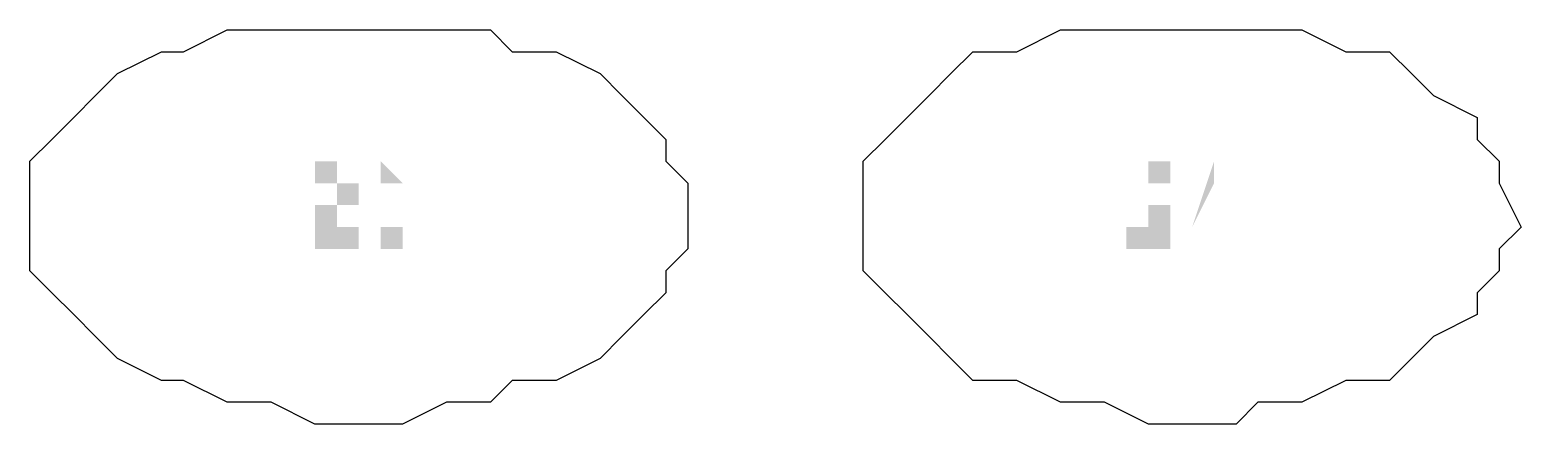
# Model space of a CAD drawing. Header units: millimetres. Extents: x 32.6 to 80.6, y 6.1 to 11.9.
# Drawn here: x 71.556 to 72.461, y 7.456 to 7.696 of the extents above; entities that cross this region are included whole.
import ezdxf

# ---------------------------------------------------------------- set-up
doc = ezdxf.new("R2010")
doc.units = ezdxf.units.MM

msp = doc.modelspace()

# ---------------------------------------------------------------- hatches: boundary and pattern name
for points in [[(71.75527, 7.56291), (71.72865, 7.56291), (71.72865, 7.56291), (71.72865, 7.56291), (71.72865, 7.57622), (71.72865, 7.57622), (71.72865, 7.57622), (71.72865, 7.57622), (71.72865, 7.57622), (71.72865, 7.57622), (71.72865, 7.57622), (71.72865, 7.57622), (71.72865, 7.57622), (71.72865, 7.57622), (71.72865, 7.57622), (71.72865, 7.57622), (71.72865, 7.57622), (71.72865, 7.57622), (71.72865, 7.57622), (71.72865, 7.57622), (71.72865, 7.57622), (71.72865, 7.57622), (71.72865, 7.57622), (71.72865, 7.57622), (71.72865, 7.57622), (71.72865, 7.57622), (71.72865, 7.57622), (71.72865, 7.57622), (71.72865, 7.57622), (71.72865, 7.57622), (71.72865, 7.57622), (71.72865, 7.57622), (71.72865, 7.57622), (71.72865, 7.57622), (71.72865, 7.57622), (71.72865, 7.58953), (71.72865, 7.58953), (71.74196, 7.58953), (71.74196, 7.58953), (71.74196, 7.58953), (71.74196, 7.58953), (71.74196, 7.58953), (71.74196, 7.58953), (71.74196, 7.58953), (71.74196, 7.58953), (71.74196, 7.58953), (71.74196, 7.58953), (71.74196, 7.58953), (71.74196, 7.58953), (71.74196, 7.58953), (71.74196, 7.58953), (71.74196, 7.58953), (71.74196, 7.58953), (71.74196, 7.58953), (71.74196, 7.58953), (71.74196, 7.58953), (71.74196, 7.58953), (71.74196, 7.58953), (71.74196, 7.58953), (71.74196, 7.58953), (71.74196, 7.58953), (71.74196, 7.58953), (71.74196, 7.58953), (71.74196, 7.58953), (71.74196, 7.58953), (71.74196, 7.58953), (71.74196, 7.60284), (71.74196, 7.60284), (71.74196, 7.60284), (71.74196, 7.60284), (71.74196, 7.60284), (71.74196, 7.60284), (71.74196, 7.60284), (71.74196, 7.60284), (71.74196, 7.60284), (71.74196, 7.60284), (71.74196, 7.60284), (71.74196, 7.60284), (71.74196, 7.60284), (71.74196, 7.60284), (71.74196, 7.60284), (71.74196, 7.60284), (71.74196, 7.60284), (71.74196, 7.60284), (71.74196, 7.60284), (71.74196, 7.60284), (71.74196, 7.60284), (71.74196, 7.60284), (71.74196, 7.60284), (71.74196, 7.60284), (71.74196, 7.60284), (71.74196, 7.60284), (71.74196, 7.60284), (71.74196, 7.60284), (71.74196, 7.60284), (71.74196, 7.60284), (71.74196, 7.60284), (71.74196, 7.60284), (71.74196, 7.60284), (71.72865, 7.60284), (71.72865, 7.60284), (71.72865, 7.60284), (71.72865, 7.60284), (71.72865, 7.60284), (71.72865, 7.60284), (71.72865, 7.60284), (71.72865, 7.60284), (71.72865, 7.60284), (71.72865, 7.60284), (71.72865, 7.60284), (71.72865, 7.60284), (71.72865, 7.60284), (71.72865, 7.60284), (71.72865, 7.60284), (71.72865, 7.60284), (71.72865, 7.60284), (71.72865, 7.60284), (71.72865, 7.60284), (71.72865, 7.60284), (71.72865, 7.60284), (71.72865, 7.60284), (71.72865, 7.60284), (71.72865, 7.60284), (71.72865, 7.60284), (71.72865, 7.60284), (71.72865, 7.60284), (71.72865, 7.60284), (71.72865, 7.60284), (71.72865, 7.60284), (71.72865, 7.60284), (71.72865, 7.60284), (71.72865, 7.60284), (71.72865, 7.60284), (71.72865, 7.60284), (71.72865, 7.60284), (71.72865, 7.60284), (71.72865, 7.60284), (71.72865, 7.60284), (71.72865, 7.60284), (71.72865, 7.60284), (71.72865, 7.60284), (71.72865, 7.60284), (71.72865, 7.60284), (71.72865, 7.60284), (71.72865, 7.60284), (71.72865, 7.60284), (71.72865, 7.61615), (71.72865, 7.61615), (71.74196, 7.61615), (71.74196, 7.61615), (71.74196, 7.61615), (71.74196, 7.61615), (71.74196, 7.61615), (71.74196, 7.61615), (71.74196, 7.61615), (71.74196, 7.61615), (71.74196, 7.61615), (71.74196, 7.61615), (71.74196, 7.61615), (71.74196, 7.61615), (71.74196, 7.61615), (71.74196, 7.61615), (71.74196, 7.61615), (71.74196, 7.60284), (71.74196, 7.60284), (71.74196, 7.60284), (71.74196, 7.60284), (71.74196, 7.60284), (71.74196, 7.60284), (71.74196, 7.60284), (71.74196, 7.60284), (71.74196, 7.60284), (71.74196, 7.60284), (71.74196, 7.60284), (71.75527, 7.60284), (71.75527, 7.60284), (71.75527, 7.60284), (71.75527, 7.60284), (71.75527, 7.60284), (71.75527, 7.60284), (71.75527, 7.60284), (71.75527, 7.60284), (71.75527, 7.60284), (71.75527, 7.60284), (71.75527, 7.60284), (71.75527, 7.60284), (71.75527, 7.60284), (71.75527, 7.60284), (71.75527, 7.60284), (71.75527, 7.60284), (71.75527, 7.60284), (71.75527, 7.60284), (71.75527, 7.60284), (71.75527, 7.60284), (71.75527, 7.58953), (71.75527, 7.58953), (71.75527, 7.58953), (71.75527, 7.58953), (71.75527, 7.58953), (71.75527, 7.58953), (71.75527, 7.58953), (71.75527, 7.58953), (71.75527, 7.58953), (71.75527, 7.58953), (71.75527, 7.58953), (71.75527, 7.58953), (71.75527, 7.58953), (71.74196, 7.58953), (71.74196, 7.58953), (71.74196, 7.58953), (71.74196, 7.58953), (71.74196, 7.58953), (71.74196, 7.58953), (71.74196, 7.58953), (71.74196, 7.58953), (71.74196, 7.58953), (71.74196, 7.58953), (71.74196, 7.58953), (71.74196, 7.58953), (71.74196, 7.58953), (71.74196, 7.58953), (71.74196, 7.58953), (71.74196, 7.58953), (71.74196, 7.58953), (71.74196, 7.58953), (71.74196, 7.57622), (71.74196, 7.57622), (71.74196, 7.57622), (71.74196, 7.57622), (71.74196, 7.57622), (71.74196, 7.57622), (71.74196, 7.57622), (71.74196, 7.57622), (71.74196, 7.57622), (71.74196, 7.57622), (71.74196, 7.57622), (71.74196, 7.57622), (71.72865, 7.57622), (71.72865, 7.57622), (71.72865, 7.57622), (71.72865, 7.57622), (71.72865, 7.57622), (71.72865, 7.57622), (71.72865, 7.57622), (71.72865, 7.57622), (71.72865, 7.57622), (71.72865, 7.57622), (71.72865, 7.57622), (71.72865, 7.57622), (71.75527, 7.57622)], [(71.78189, 7.58953), (71.78189, 7.58953), (71.78189, 7.58953), (71.78189, 7.58953), (71.78189, 7.58953), (71.78189, 7.58953), (71.78189, 7.58953), (71.78189, 7.58953), (71.78189, 7.58953), (71.78189, 7.58953), (71.78189, 7.58953), (71.78189, 7.58953), (71.78189, 7.58953), (71.78189, 7.58953), (71.78189, 7.58953), (71.78189, 7.58953), (71.78189, 7.58953), (71.78189, 7.58953), (71.78189, 7.58953), (71.78189, 7.58953), (71.78189, 7.58953), (71.78189, 7.57622), (71.78189, 7.57622), (71.78189, 7.57622), (71.78189, 7.57622), (71.78189, 7.57622), (71.78189, 7.57622), (71.78189, 7.57622), (71.78189, 7.57622), (71.78189, 7.57622), (71.78189, 7.57622), (71.78189, 7.57622), (71.78189, 7.57622), (71.78189, 7.57622), (71.78189, 7.57622), (71.78189, 7.57622), (71.78189, 7.57622), (71.78189, 7.57622), (71.78189, 7.57622), (71.78189, 7.57622), (71.78189, 7.57622), (71.78189, 7.57622), (71.78189, 7.57622), (71.78189, 7.57622), (71.78189, 7.57622), (71.78189, 7.57622), (71.78189, 7.57622), (71.78189, 7.57622), (71.78189, 7.57622), (71.78189, 7.56291), (71.78189, 7.56291), (71.78189, 7.56291), (71.78189, 7.56291), (71.78189, 7.56291), (71.78189, 7.56291), (71.78189, 7.56291), (71.76858, 7.56291), (71.76858, 7.56291), (71.76858, 7.56291), (71.76858, 7.56291), (71.76858, 7.56291), (71.76858, 7.56291), (71.76858, 7.56291), (71.76858, 7.56291), (71.76858, 7.56291), (71.76858, 7.56291), (71.76858, 7.56291), (71.76858, 7.56291), (71.76858, 7.56291), (71.76858, 7.56291), (71.76858, 7.56291), (71.76858, 7.56291), (71.76858, 7.56291), (71.76858, 7.56291), (71.76858, 7.56291), (71.76858, 7.56291), (71.76858, 7.56291), (71.76858, 7.56291), (71.76858, 7.57622), (71.76858, 7.57622), (71.75527, 7.57622), (71.75527, 7.57622), (71.75527, 7.57622), (71.75527, 7.57622), (71.75527, 7.57622), (71.75527, 7.57622), (71.75527, 7.57622), (71.75527, 7.57622), (71.75527, 7.57622), (71.75527, 7.57622), (71.75527, 7.57622), (71.75527, 7.57622), (71.75527, 7.57622), (71.75527, 7.57622), (71.75527, 7.57622), (71.75527, 7.57622), (71.75527, 7.57622), (71.75527, 7.57622), (71.75527, 7.57622), (71.76858, 7.57622), (71.76858, 7.57622), (71.76858, 7.57622), (71.76858, 7.57622), (71.76858, 7.57622), (71.76858, 7.57622), (71.76858, 7.57622), (71.76858, 7.57622), (71.76858, 7.57622), (71.76858, 7.57622), (71.76858, 7.57622), (71.76858, 7.57622), (71.76858, 7.57622), (71.76858, 7.57622), (71.76858, 7.57622), (71.76858, 7.57622), (71.76858, 7.57622), (71.76858, 7.57622), (71.76858, 7.57622), (71.76858, 7.57622), (71.76858, 7.57622), (71.76858, 7.57622), (71.76858, 7.57622), (71.76858, 7.57622), (71.76858, 7.57622), (71.76858, 7.57622), (71.76858, 7.57622), (71.76858, 7.57622), (71.76858, 7.57622), (71.76858, 7.57622), (71.76858, 7.57622), (71.78189, 7.57622), (71.78189, 7.57622), (71.78189, 7.57622), (71.78189, 7.57622), (71.78189, 7.57622), (71.78189, 7.57622), (71.78189, 7.57622), (71.78189, 7.57622), (71.78189, 7.57622), (71.78189, 7.57622), (71.78189, 7.57622), (71.78189, 7.57622), (71.78189, 7.57622), (71.78189, 7.57622), (71.78189, 7.57622), (71.78189, 7.57622), (71.78189, 7.57622), (71.78189, 7.57622), (71.78189, 7.57622), (71.78189, 7.57622), (71.78189, 7.57622), (71.78189, 7.58953), (71.78189, 7.58953), (71.78189, 7.58953), (71.78189, 7.58953), (71.78189, 7.58953), (71.78189, 7.58953), (71.78189, 7.58953), (71.78189, 7.58953), (71.78189, 7.58953), (71.78189, 7.58953), (71.78189, 7.58953), (71.78189, 7.58953), (71.76858, 7.58953), (71.76858, 7.58953), (71.76858, 7.58953), (71.76858, 7.58953), (71.76858, 7.58953), (71.76858, 7.58953), (71.76858, 7.58953), (71.76858, 7.58953), (71.76858, 7.58953), (71.76858, 7.58953), (71.76858, 7.58953), (71.76858, 7.58953), (71.76858, 7.58953), (71.76858, 7.58953), (71.76858, 7.58953), (71.76858, 7.58953), (71.76858, 7.58953), (71.76858, 7.58953), (71.76858, 7.58953), (71.76858, 7.58953), (71.76858, 7.58953), (71.76858, 7.58953), (71.76858, 7.58953), (71.76858, 7.58953), (71.76858, 7.58953), (71.76858, 7.58953), (71.76858, 7.58953), (71.76858, 7.58953), (71.78189, 7.58953), (71.78189, 7.58953), (71.78189, 7.58953), (71.78189, 7.58953), (71.78189, 7.58953), (71.78189, 7.60284), (71.78189, 7.60284), (71.78189, 7.60284), (71.78189, 7.60284), (71.78189, 7.60284), (71.78189, 7.60284), (71.78189, 7.60284), (71.78189, 7.60284), (71.78189, 7.60284), (71.78189, 7.60284), (71.78189, 7.60284), (71.78189, 7.60284), (71.78189, 7.60284), (71.78189, 7.60284), (71.78189, 7.60284), (71.78189, 7.60284), (71.78189, 7.60284), (71.76858, 7.60284), (71.76858, 7.60284), (71.76858, 7.60284), (71.76858, 7.60284), (71.76858, 7.60284), (71.76858, 7.60284), (71.76858, 7.60284), (71.76858, 7.60284), (71.76858, 7.60284), (71.76858, 7.60284), (71.76858, 7.60284), (71.76858, 7.60284), (71.76858, 7.60284), (71.76858, 7.60284), (71.76858, 7.60284), (71.76858, 7.60284), (71.76858, 7.60284), (71.76858, 7.60284), (71.76858, 7.60284), (71.76858, 7.60284), (71.76858, 7.60284), (71.76858, 7.60284), (71.76858, 7.60284), (71.76858, 7.60284), (71.76858, 7.60284), (71.76858, 7.60284), (71.76858, 7.60284), (71.76858, 7.60284), (71.76858, 7.60284), (71.76858, 7.60284), (71.75527, 7.60284), (71.75527, 7.60284), (71.75527, 7.60284), (71.75527, 7.60284), (71.75527, 7.60284), (71.75527, 7.60284), (71.75527, 7.60284), (71.75527, 7.60284), (71.75527, 7.60284), (71.75527, 7.60284), (71.75527, 7.60284), (71.75527, 7.60284), (71.75527, 7.60284), (71.75527, 7.60284), (71.75527, 7.60284), (71.76858, 7.60284), (71.76858, 7.60284), (71.76858, 7.60284), (71.76858, 7.60284), (71.76858, 7.60284), (71.76858, 7.60284), (71.76858, 7.60284), (71.76858, 7.60284), (71.76858, 7.60284), (71.76858, 7.60284), (71.76858, 7.61615), (71.76858, 7.61615), (71.76858, 7.61615), (71.76858, 7.61615), (71.76858, 7.61615), (71.76858, 7.61615), (71.76858, 7.61615), (71.76858, 7.61615), (71.76858, 7.61615), (71.76858, 7.61615), (71.76858, 7.61615), (71.76858, 7.61615), (71.76858, 7.61615), (71.76858, 7.61615), (71.76858, 7.61615), (71.76858, 7.61615), (71.78189, 7.60284), (71.78189, 7.60284), (71.78189, 7.60284), (71.78189, 7.60284), (71.78189, 7.60284), (71.78189, 7.60284), (71.78189, 7.60284), (71.78189, 7.60284), (71.78189, 7.60284), (71.78189, 7.60284), (71.78189, 7.60284), (71.78189, 7.60284), (71.78189, 7.60284), (71.78189, 7.60284), (71.78189, 7.60284), (71.78189, 7.60284), (71.78189, 7.60284), (71.78189, 7.60284), (71.78189, 7.60284), (71.78189, 7.60284), (71.78189, 7.60284), (71.78189, 7.60284), (71.78189, 7.60284), (71.78189, 7.60284), (71.78189, 7.60284), (71.78189, 7.60284), (71.78189, 7.60284), (71.78189, 7.60284), (71.78189, 7.60284), (71.78189, 7.60284), (71.78189, 7.60284), (71.78189, 7.58953), (71.78189, 7.58953), (71.78189, 7.58953), (71.78189, 7.58953), (71.78189, 7.58953), (71.78189, 7.58953), (71.78189, 7.58953), (71.78189, 7.58953), (71.78189, 7.58953), (71.78189, 7.58953), (71.78189, 7.58953), (71.78189, 7.58953), (71.78189, 7.58953), (71.78189, 7.58953), (71.78189, 7.58953)], [(72.24775, 7.56291), (72.22113, 7.56291), (72.22113, 7.56291), (72.22113, 7.56291), (72.22113, 7.57622), (72.22113, 7.57622), (72.22113, 7.57622), (72.22113, 7.57622), (72.22113, 7.57622), (72.22113, 7.57622), (72.22113, 7.57622), (72.22113, 7.57622), (72.22113, 7.57622), (72.22113, 7.57622), (72.22113, 7.57622), (72.22113, 7.57622), (72.22113, 7.57622), (72.22113, 7.57622), (72.23444, 7.57622), (72.23444, 7.57622), (72.23444, 7.57622), (72.23444, 7.57622), (72.23444, 7.57622), (72.23444, 7.57622), (72.23444, 7.57622), (72.23444, 7.57622), (72.23444, 7.57622), (72.23444, 7.57622), (72.23444, 7.57622), (72.23444, 7.57622), (72.23444, 7.57622), (72.23444, 7.57622), (72.23444, 7.57622), (72.23444, 7.57622), (72.23444, 7.57622), (72.23444, 7.58953), (72.23444, 7.58953), (72.23444, 7.58953), (72.23444, 7.58953), (72.23444, 7.58953), (72.23444, 7.58953), (72.23444, 7.58953), (72.23444, 7.58953), (72.23444, 7.58953), (72.23444, 7.58953), (72.23444, 7.58953), (72.23444, 7.58953), (72.23444, 7.58953), (72.23444, 7.58953), (72.24775, 7.58953), (72.24775, 7.58953), (72.24775, 7.58953), (72.24775, 7.58953), (72.24775, 7.58953), (72.24775, 7.58953), (72.24775, 7.58953), (72.24775, 7.58953), (72.24775, 7.58953), (72.24775, 7.58953), (72.24775, 7.58953), (72.24775, 7.58953), (72.24775, 7.58953), (72.24775, 7.58953), (72.24775, 7.58953), (72.24775, 7.58953), (72.24775, 7.58953), (72.24775, 7.60284), (72.24775, 7.60284), (72.24775, 7.60284), (72.24775, 7.60284), (72.24775, 7.60284), (72.24775, 7.60284), (72.24775, 7.60284), (72.24775, 7.60284), (72.24775, 7.60284), (72.24775, 7.60284), (72.24775, 7.60284), (72.24775, 7.60284), (72.24775, 7.60284), (72.24775, 7.60284), (72.24775, 7.60284), (72.24775, 7.60284), (72.24775, 7.60284), (72.24775, 7.60284), (72.24775, 7.60284), (72.24775, 7.60284), (72.24775, 7.60284), (72.24775, 7.60284), (72.24775, 7.60284), (72.24775, 7.60284), (72.23444, 7.60284), (72.23444, 7.60284), (72.23444, 7.60284), (72.23444, 7.60284), (72.23444, 7.60284), (72.23444, 7.60284), (72.23444, 7.60284), (72.23444, 7.60284), (72.23444, 7.60284), (72.23444, 7.60284), (72.23444, 7.60284), (72.23444, 7.60284), (72.23444, 7.60284), (72.23444, 7.60284), (72.23444, 7.60284), (72.23444, 7.60284), (72.23444, 7.60284), (72.23444, 7.60284), (72.23444, 7.60284), (72.23444, 7.60284), (72.23444, 7.60284), (72.23444, 7.60284), (72.23444, 7.60284), (72.23444, 7.60284), (72.23444, 7.60284), (72.23444, 7.60284), (72.23444, 7.60284), (72.23444, 7.60284), (72.22113, 7.60284), (72.22113, 7.60284), (72.22113, 7.60284), (72.22113, 7.60284), (72.22113, 7.60284), (72.22113, 7.60284), (72.22113, 7.60284), (72.22113, 7.60284), (72.22113, 7.60284), (72.22113, 7.60284), (72.22113, 7.60284), (72.22113, 7.60284), (72.22113, 7.60284), (72.23444, 7.60284), (72.23444, 7.60284), (72.23444, 7.60284), (72.23444, 7.60284), (72.23444, 7.60284), (72.23444, 7.60284), (72.23444, 7.60284), (72.23444, 7.60284), (72.23444, 7.60284), (72.23444, 7.60284), (72.23444, 7.60284), (72.23444, 7.60284), (72.23444, 7.60284), (72.23444, 7.60284), (72.23444, 7.60284), (72.23444, 7.61615), (72.23444, 7.61615), (72.23444, 7.61615), (72.23444, 7.61615), (72.23444, 7.61615), (72.23444, 7.61615), (72.23444, 7.61615), (72.23444, 7.61615), (72.23444, 7.61615), (72.23444, 7.61615), (72.23444, 7.61615), (72.24775, 7.61615), (72.24775, 7.61615), (72.24775, 7.61615), (72.24775, 7.61615), (72.24775, 7.61615), (72.24775, 7.61615), (72.24775, 7.60284), (72.24775, 7.60284), (72.24775, 7.60284), (72.24775, 7.60284), (72.24775, 7.60284), (72.24775, 7.60284), (72.24775, 7.60284), (72.24775, 7.60284), (72.24775, 7.60284), (72.24775, 7.60284), (72.24775, 7.60284), (72.24775, 7.60284), (72.24775, 7.60284), (72.24775, 7.60284), (72.24775, 7.60284), (72.24775, 7.60284), (72.24775, 7.60284), (72.24775, 7.60284), (72.24775, 7.60284), (72.24775, 7.60284), (72.24775, 7.60284), (72.24775, 7.60284), (72.24775, 7.60284), (72.24775, 7.60284), (72.24775, 7.60284), (72.24775, 7.60284), (72.24775, 7.60284), (72.24775, 7.60284), (72.24775, 7.60284), (72.24775, 7.60284), (72.24775, 7.60284), (72.24775, 7.58953), (72.24775, 7.58953), (72.24775, 7.58953), (72.24775, 7.58953), (72.24775, 7.58953), (72.24775, 7.58953), (72.24775, 7.58953), (72.24775, 7.58953), (72.24775, 7.58953), (72.24775, 7.58953), (72.24775, 7.58953), (72.24775, 7.58953), (72.24775, 7.58953), (72.24775, 7.58953), (72.24775, 7.58953), (72.24775, 7.58953), (72.24775, 7.58953), (72.24775, 7.58953), (72.24775, 7.58953), (72.24775, 7.58953), (72.24775, 7.58953), (72.24775, 7.58953), (72.24775, 7.58953), (72.24775, 7.58953), (72.24775, 7.58953), (72.24775, 7.58953), (72.24775, 7.58953), (72.24775, 7.58953), (72.24775, 7.58953), (72.24775, 7.58953), (72.24775, 7.58953), (72.24775, 7.57622), (72.24775, 7.57622), (72.23444, 7.57622), (72.23444, 7.57622), (72.23444, 7.57622), (72.23444, 7.57622), (72.23444, 7.57622), (72.23444, 7.57622), (72.23444, 7.57622), (72.23444, 7.57622), (72.23444, 7.57622), (72.23444, 7.57622), (72.23444, 7.57622), (72.23444, 7.57622), (72.23444, 7.57622), (72.23444, 7.57622), (72.23444, 7.57622), (72.23444, 7.57622), (72.23444, 7.57622), (72.23444, 7.57622), (72.23444, 7.57622), (72.23444, 7.57622), (72.23444, 7.57622), (72.23444, 7.57622), (72.24775, 7.57622)]]:
    msp.add_hatch(color=256).paths.add_polyline_path(points)
h = msp.add_hatch(color=256)
h.paths.add_polyline_path([(72.28768, 7.57622), (72.27437, 7.57622), (72.27437, 7.56291), (72.27437, 7.56291), (72.27437, 7.57622), (72.26106, 7.57622), (72.26106, 7.57622), (72.27437, 7.61615), (72.27437, 7.61615), (72.27437, 7.57622), (72.28768, 7.57622)], flags=0)
h.paths.add_polyline_path([(72.27437, 7.57622), (72.27437, 7.60284), (72.27437, 7.60284), (72.26106, 7.57622)], flags=0)

# ---------------------------------------------------------------- linework, layer by layer
for points in [[(71.95493, 7.57622), (71.95493, 7.56291), (71.94161, 7.5496), (71.94161, 7.53629), (71.9283, 7.52298), (71.91499, 7.50967), (71.90168, 7.49636), (71.87506, 7.48305), (71.84844, 7.48305), (71.83513, 7.46974), (71.80851, 7.46974), (71.78189, 7.45643), (71.75527, 7.45643), (71.72865, 7.45643), (71.70203, 7.46974), (71.67541, 7.46974), (71.64879, 7.48305), (71.63548, 7.48305), (71.60886, 7.49636), (71.59555, 7.50967), (71.58224, 7.52298), (71.56893, 7.53629), (71.55562, 7.5496), (71.55562, 7.56291), (71.55562, 7.57622), (71.55562, 7.60284), (71.55562, 7.61615), (71.56893, 7.62946), (71.58224, 7.64277), (71.59555, 7.65609), (71.60886, 7.6694), (71.63548, 7.68271), (71.64879, 7.68271), (71.67541, 7.69602), (71.70203, 7.69602), (71.72865, 7.69602), (71.75527, 7.69602), (71.78189, 7.69602), (71.80851, 7.69602), (71.83513, 7.69602), (71.84844, 7.68271), (71.87506, 7.68271), (71.90168, 7.6694), (71.91499, 7.65609), (71.9283, 7.64277), (71.94161, 7.62946), (71.94161, 7.61615), (71.95493, 7.60284)], [(72.46072, 7.57622), (72.44741, 7.56291), (72.44741, 7.5496), (72.4341, 7.53629), (72.4341, 7.52298), (72.40748, 7.50967), (72.39417, 7.49636), (72.38086, 7.48305), (72.35423, 7.48305), (72.32761, 7.46974), (72.30099, 7.46974), (72.28768, 7.45643), (72.26106, 7.45643), (72.23444, 7.45643), (72.20782, 7.46974), (72.1812, 7.46974), (72.15458, 7.48305), (72.12796, 7.48305), (72.11465, 7.49636), (72.10134, 7.50967), (72.08803, 7.52298), (72.07472, 7.53629), (72.06141, 7.5496), (72.06141, 7.56291), (72.06141, 7.57622), (72.06141, 7.60284), (72.06141, 7.61615), (72.07472, 7.62946), (72.08803, 7.64277), (72.10134, 7.65609), (72.11465, 7.6694), (72.12796, 7.68271), (72.15458, 7.68271), (72.1812, 7.69602), (72.20782, 7.69602), (72.23444, 7.69602), (72.26106, 7.69602), (72.28768, 7.69602), (72.30099, 7.69602), (72.32761, 7.69602), (72.35423, 7.68271), (72.38086, 7.68271), (72.39417, 7.6694), (72.40748, 7.65609), (72.4341, 7.64277), (72.4341, 7.62946), (72.44741, 7.61615), (72.44741, 7.60284)]]:
    msp.add_lwpolyline(points, close=True)

doc.saveas('drawing.dxf')
